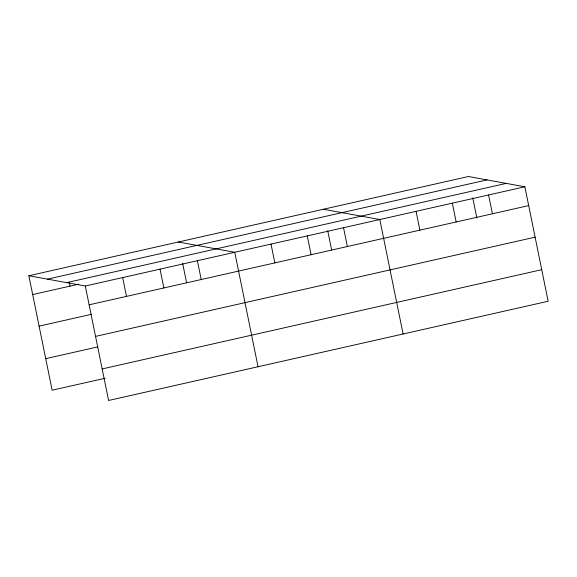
<?xml version="1.0" encoding="UTF-8"?>
<svg xmlns="http://www.w3.org/2000/svg" width="577" height="577" viewBox="0 0 577 577"><rect width="100%" height="100%" fill="white"/><g stroke="black" fill="none" stroke-linecap="round" stroke-linejoin="round"><path stroke-width="0.87" d="M28.85 275.748L468.409 176.519L524.861 186.782L548.15 301.252L108.591 400.481L85.302 286.012L28.85 275.748L52.139 390.218L105.144 378.252M47.48 279.138L487.038 179.901M66.672 282.629L506.231 183.392M32.68 294.558L78.732 284.165M85.302 286.012L524.861 186.782M89.132 304.829L528.691 205.592M39.099 326.128L91.231 314.357M95.551 336.391L535.11 237.161M45.72 358.649L97.852 346.885M102.172 368.919L541.731 269.683M323.351 209.263L379.81 219.527L403.099 333.996M178.3 242.008L234.752 252.279L258.042 366.741M488.596 194.968L492.426 213.778M472.772 197.954L476.876 218.128M452.332 203.154L456.162 221.965M416.067 211.341L419.897 230.151M343.546 227.713L347.368 246.523M327.714 230.706L331.638 249.992M307.281 235.899L311.104 254.717M271.017 244.085L274.847 262.903M197.392 260.71L201.214 279.52M182.664 263.451L186.587 282.744M160.031 269.149L163.854 287.959M122.663 277.58L126.493 296.39M69.341 282.708L70.041 286.127"/></g></svg>
